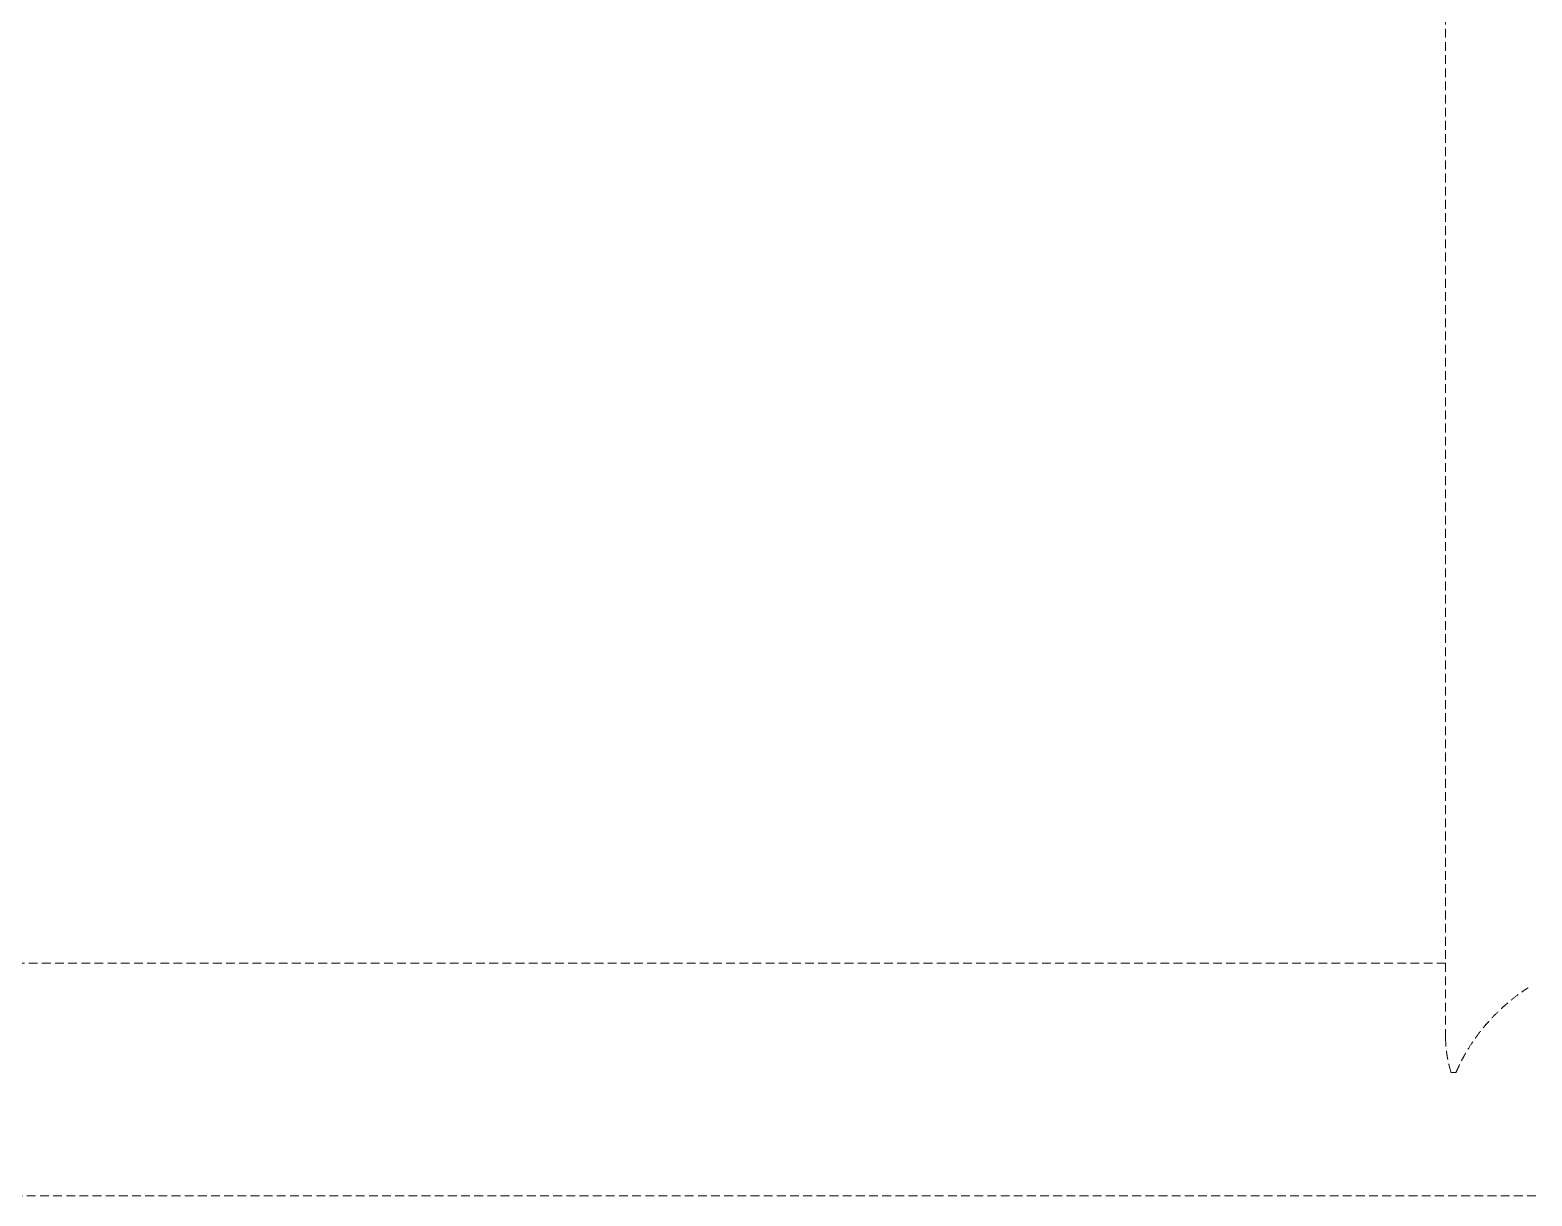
# Model space of a CAD drawing. Header units: millimetres. Extents: x -4194 to 3683, y -2760 to 1498.
# Drawn here: x -322.4 to -105, y -251.7 to -82.9 of the extents above; entities that cross this region are included whole.
import ezdxf

# ---------------------------------------------------------------- set-up
doc = ezdxf.new("R2010")
doc.units = ezdxf.units.MM
doc.linetypes.add('HIDDEN', pattern=[1.905, 1.27, -0.635])
doc.layers.add('DIKOM_ОБЪЕКТ', color=7, linetype='Continuous')

msp = doc.modelspace()

# ---------------------------------------------------------------- linework, layer by layer
at = {"layer": 'DIKOM_ОБЪЕКТ', "color": 7, "linetype": 'HIDDEN', "lineweight": 15, "extrusion": (-1, -3.06162e-16, -2.22045e-16)}
for p, q in [((-117.486, -217.961), (-428.94, -217.961)), ((-83.468, -251.661), (-428.94, -251.661))]:
    msp.add_line(p, q, dxfattribs=at)
at = {"layer": 'DIKOM_ОБЪЕКТ', "color": 7, "linetype": 'HIDDEN', "lineweight": 15}
for points, degree in [([(-117.486, -228.765), (-117.486, 227.144)], 1), ([(-116.695, -233.811), (-116.493, -233.811), (-116.254, -233.811), (-115.978, -233.811)], 3)]:
    msp.add_open_spline(points, degree=degree, dxfattribs=at)
for points, knots in [([(-115.978, -233.811), (-115.866, -233.54), (-115.754, -233.286), (-115.592, -232.93), (-115.538, -232.816), (-115.46, -232.651), (-115.421, -232.57), (-115.376, -232.479), (-115.354, -232.433), (-115.345, -232.414), (-115.338, -232.401), (-115.336, -232.397), (-115.207, -232.135), (-115.081, -231.891), (-114.892, -231.54), (-114.798, -231.368), (-114.689, -231.174), (-114.635, -231.079), (-114.608, -231.031), (-114.596, -231.011), (-114.588, -230.998), (-114.585, -230.992), (-114.29, -230.48), (-113.991, -230.001), (-113.539, -229.322), (-113.387, -229.102), (-113.16, -228.782), (-113.047, -228.624), (-112.915, -228.445), (-112.849, -228.356), (-112.816, -228.312), (-112.801, -228.293), (-112.792, -228.28), (-112.788, -228.275), (-112.435, -227.805), (-112.079, -227.363), (-111.541, -226.731), (-111.36, -226.525), (-111.089, -226.225), (-110.953, -226.076), (-110.795, -225.907), (-110.715, -225.823), (-110.681, -225.787), (-110.658, -225.763), (-110.648, -225.752), (-110.238, -225.323), (-109.834, -224.925), (-109.225, -224.359), (-109.021, -224.174), (-108.714, -223.905), (-108.56, -223.773), (-108.381, -223.621), (-108.291, -223.546), (-108.253, -223.514), (-108.227, -223.493), (-108.215, -223.483), (-107.765, -223.11), (-107.324, -222.767), (-106.66, -222.281), (-106.438, -222.124), (-106.105, -221.896), (-105.939, -221.783), (-105.744, -221.655), (-105.661, -221.601), (-105.606, -221.565), (-105.579, -221.548), (-105.55, -221.529)], [-1, -1, -1, -1, -0.984375, -0.984375, -0.9765625, -0.9765625, -0.97265625, -0.97070312, -0.96972656, -0.96923828, -0.96923828, -0.96875, -0.96875, -0.953125, -0.953125, -0.9453125, -0.94140625, -0.93945312, -0.93847656, -0.93798828, -0.93798828, -0.9375, -0.9375, -0.90625, -0.90625, -0.890625, -0.890625, -0.8828125, -0.87890625, -0.87695312, -0.87597656, -0.87548828, -0.87548828, -0.875, -0.875, -0.84375, -0.84375, -0.828125, -0.828125, -0.8203125, -0.81640625, -0.81445312, -0.81347656, -0.81347656, -0.8125, -0.8125, -0.78125, -0.78125, -0.765625, -0.765625, -0.7578125, -0.75390625, -0.75195312, -0.75097656, -0.75097656, -0.75, -0.75, -0.71875, -0.71875, -0.703125, -0.703125, -0.6953125, -0.69140625, -0.68945312, -0.68945312, -0.6875, -0.6875, -0.6875, -0.6875]), ([(-117.486, -228.765), (-117.486, -229.133), (-117.472, -229.524), (-117.425, -230.144), (-117.404, -230.357), (-117.366, -230.684), (-117.345, -230.849), (-117.318, -231.046), (-117.303, -231.146), (-117.295, -231.196), (-117.292, -231.217), (-117.29, -231.231), (-117.288, -231.24), (-117.257, -231.441), (-117.221, -231.646), (-117.16, -231.965), (-117.127, -232.127), (-117.085, -232.322), (-117.063, -232.421), (-117.051, -232.471), (-117.046, -232.493), (-117.043, -232.507), (-117.041, -232.516), (-116.954, -232.893), (-116.843, -233.323), (-116.695, -233.811)], [-1, -1, -1, -1, -0.75, -0.75, -0.625, -0.625, -0.5625, -0.53125, -0.515625, -0.5078125, -0.5039063, -0.5039063, -0.5, -0.5, -0.375, -0.375, -0.3125, -0.28125, -0.265625, -0.2578125, -0.2539063, -0.2539063, -0.25, -0.25, 0, 0, 0, 0])]:
    msp.add_open_spline(points, degree=3, knots=knots, dxfattribs=at)

doc.saveas('drawing.dxf')
